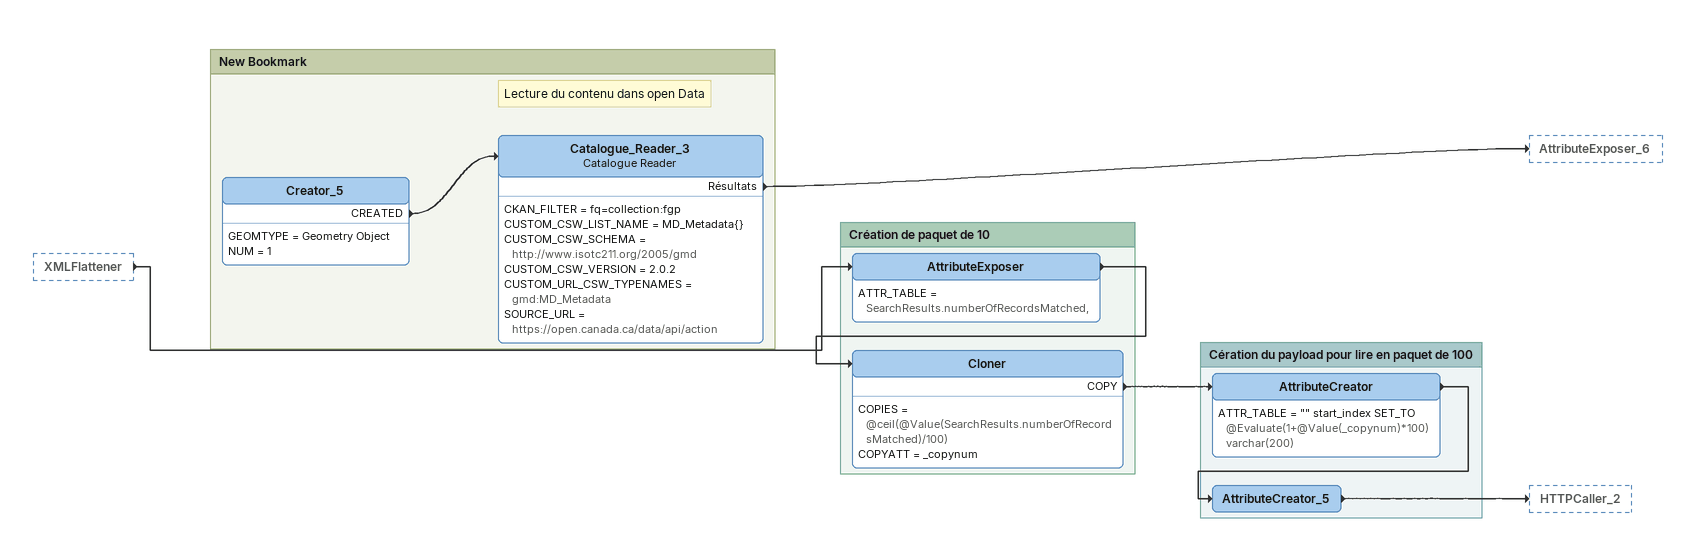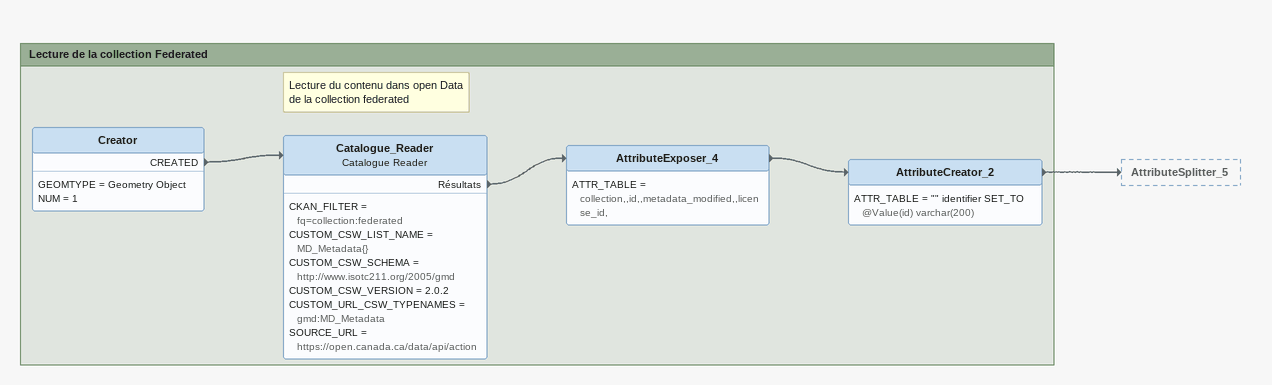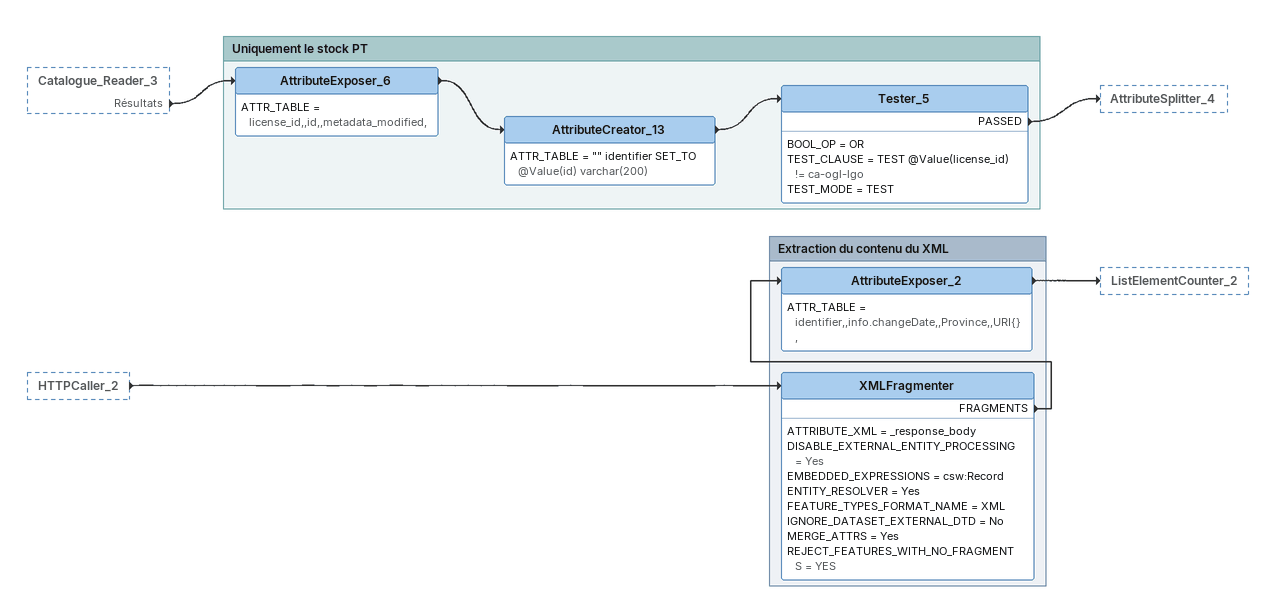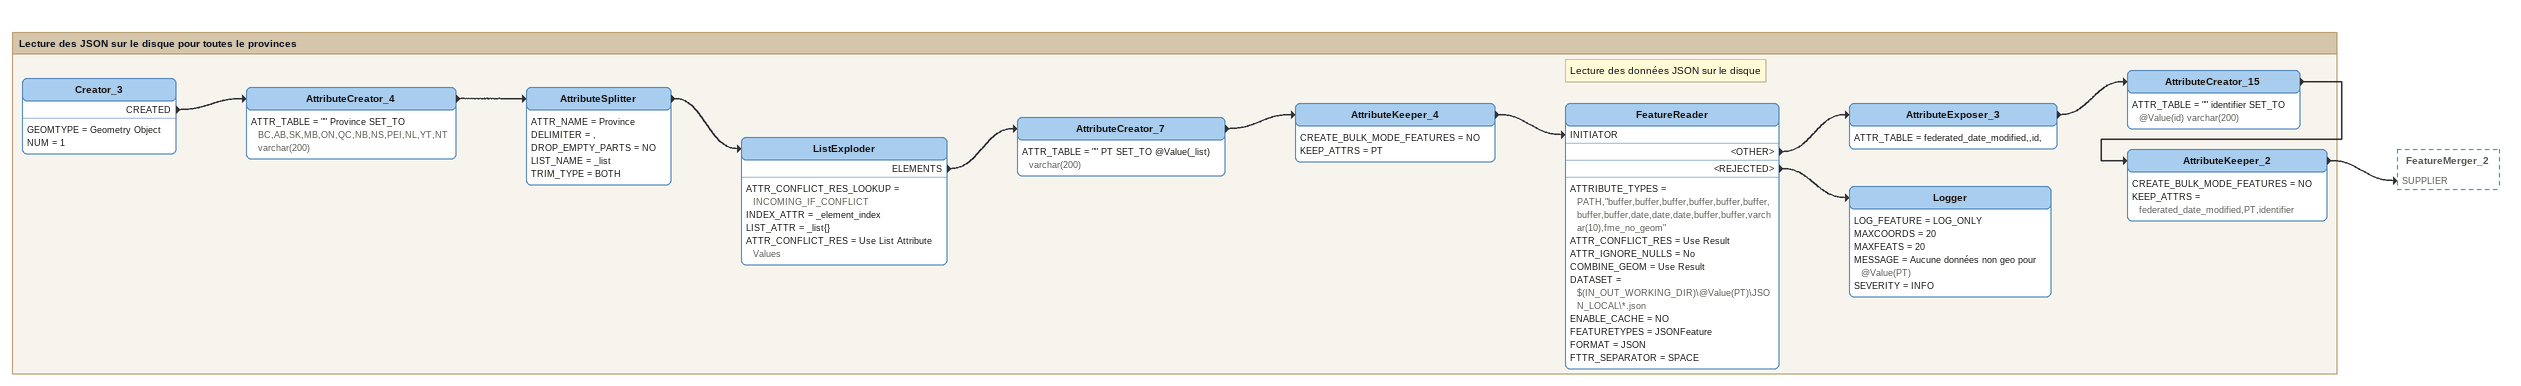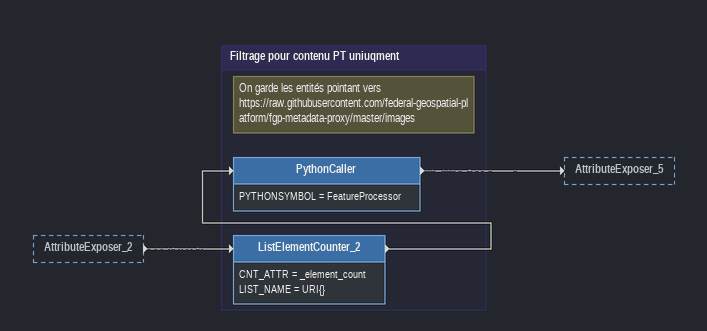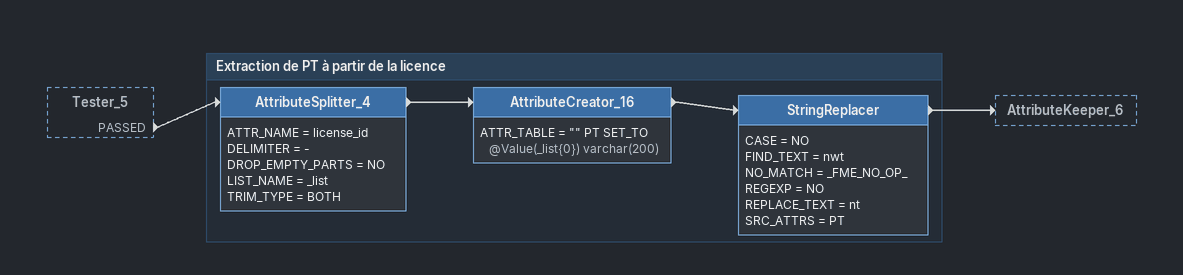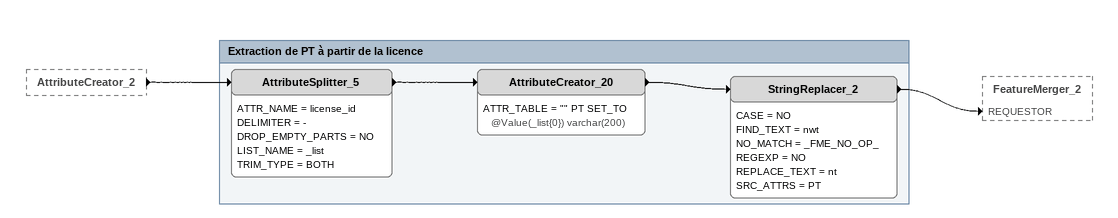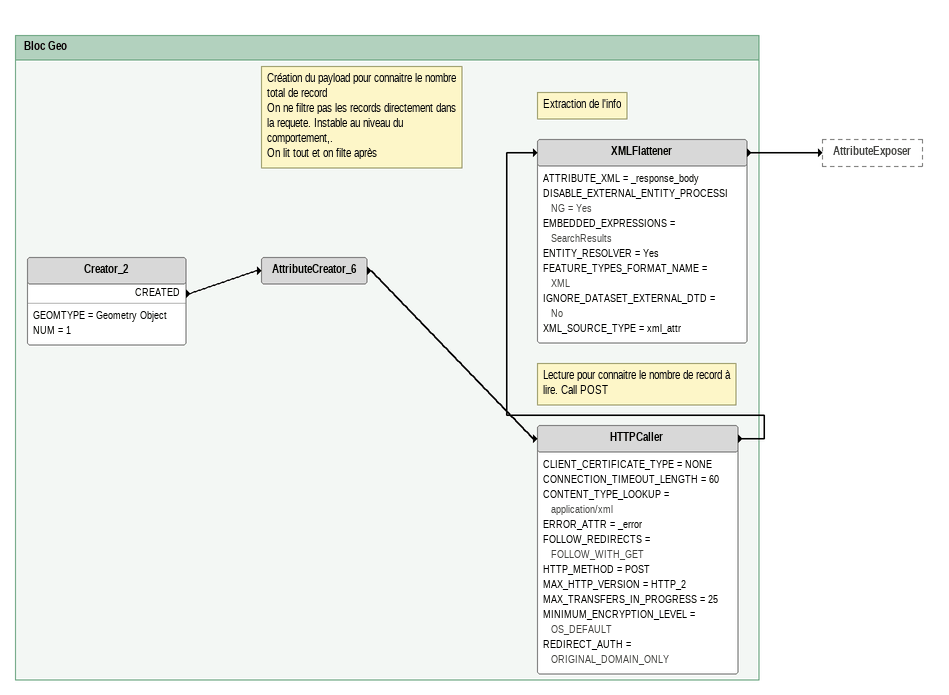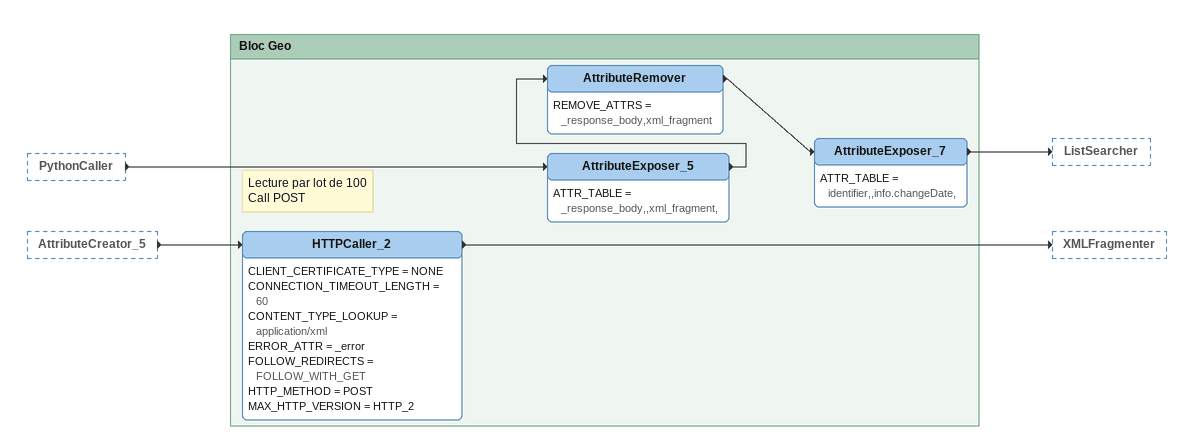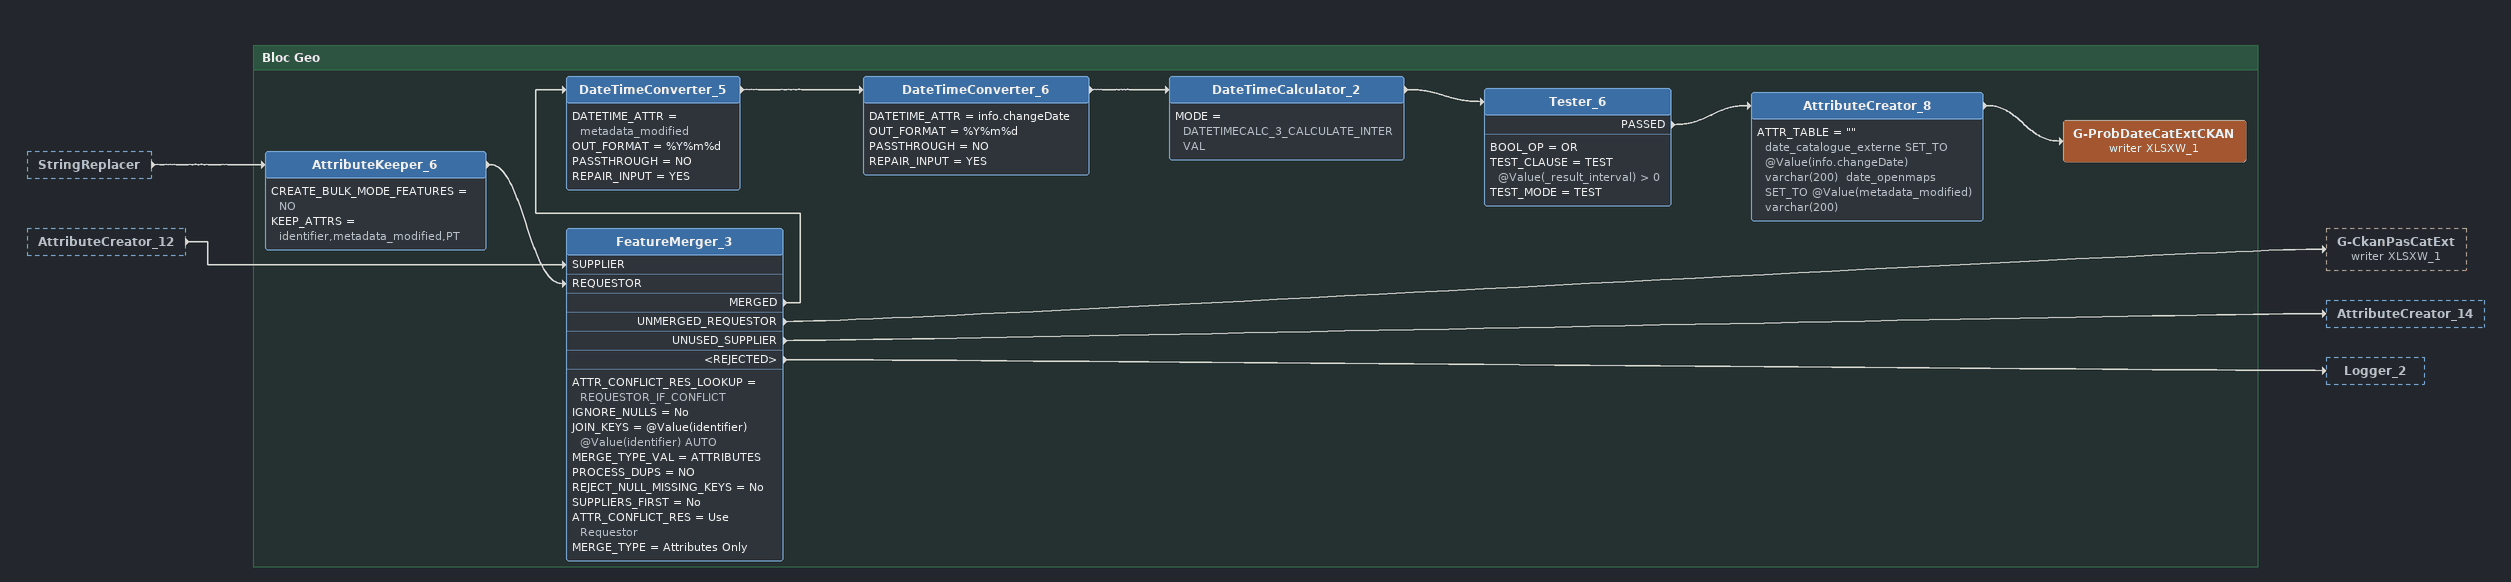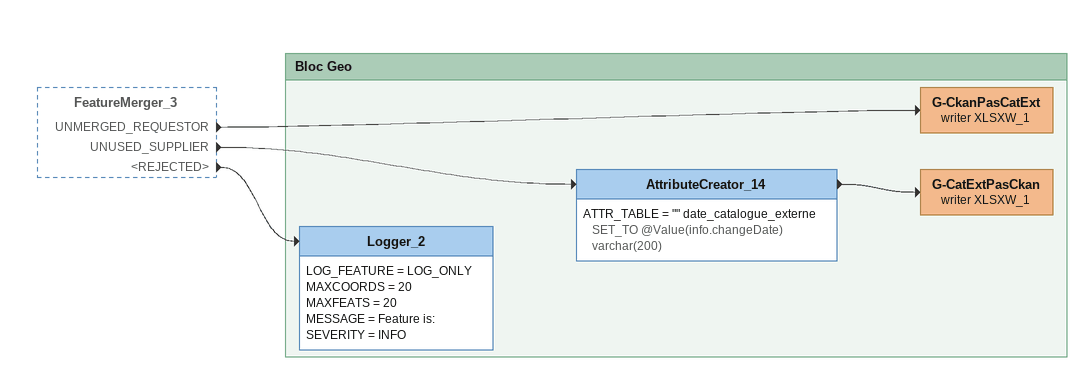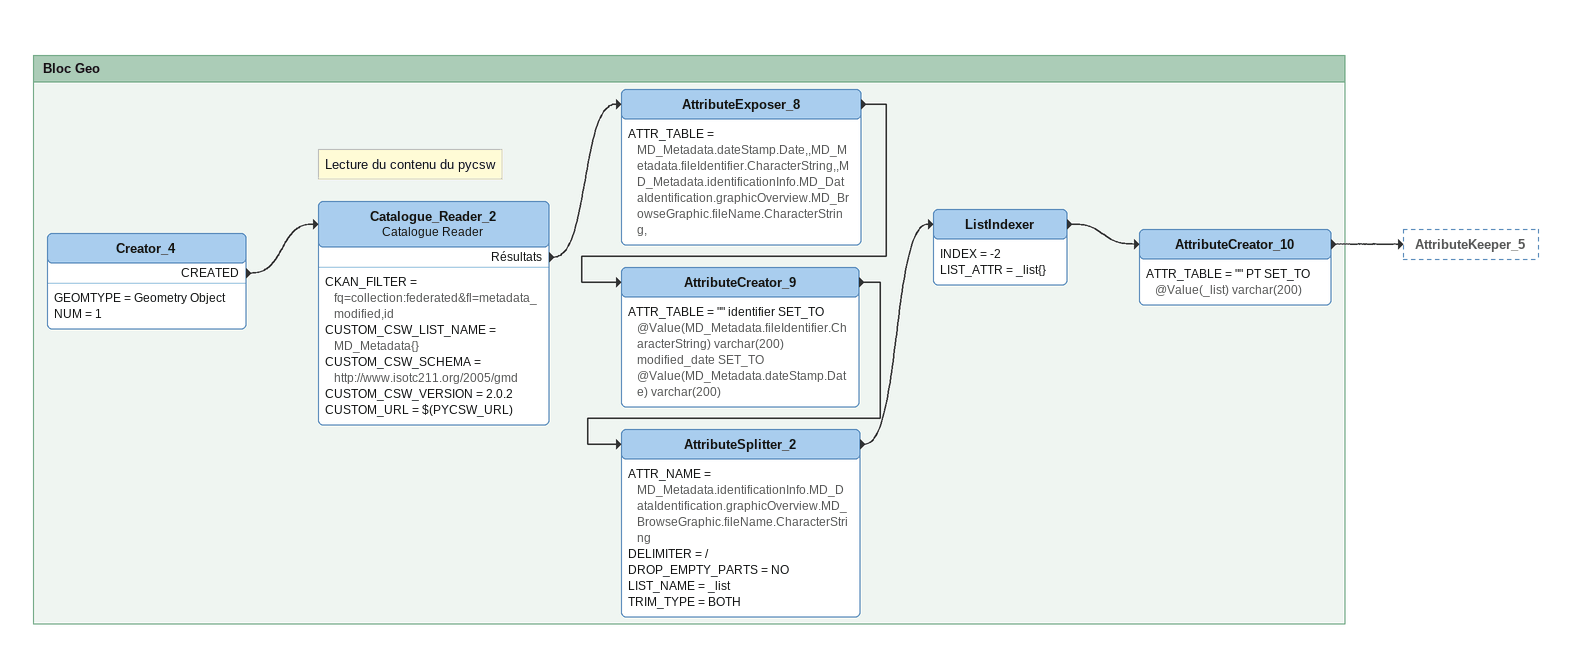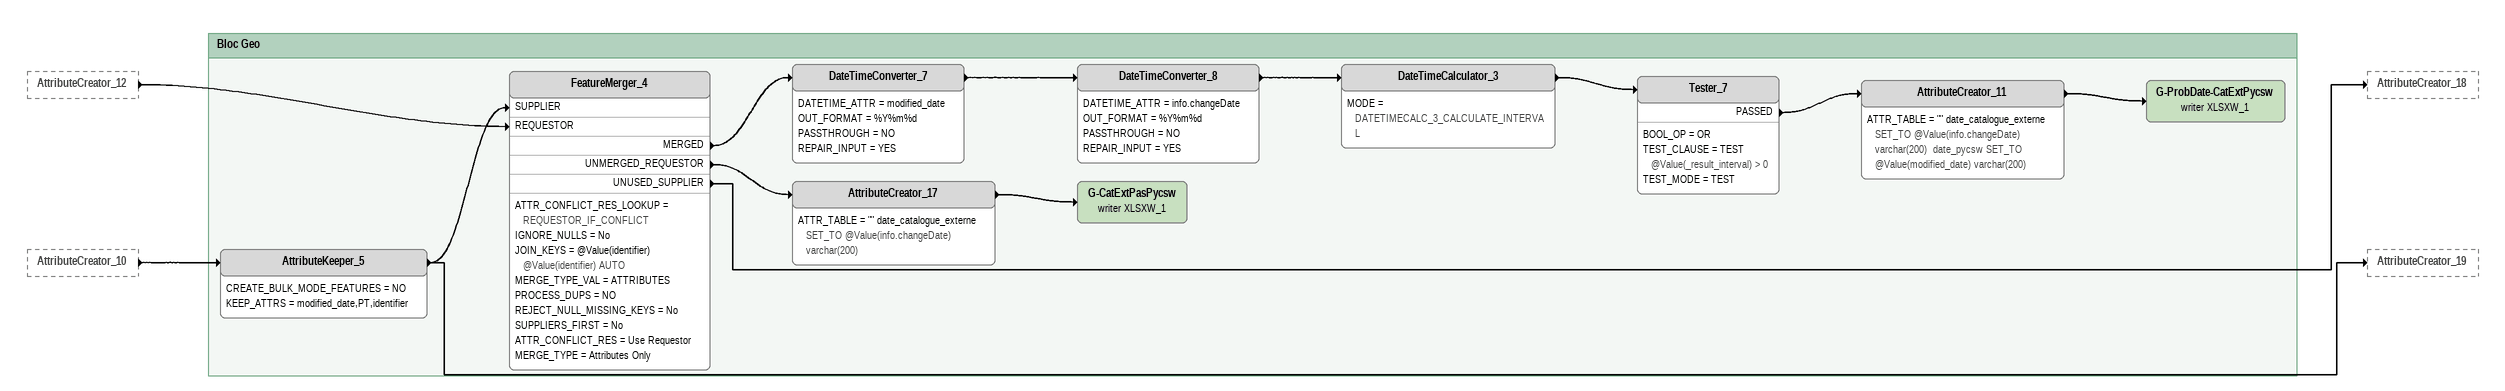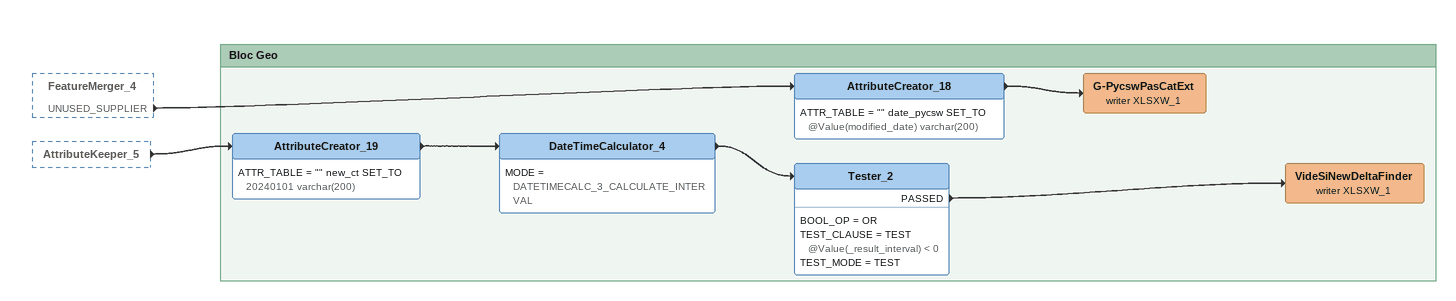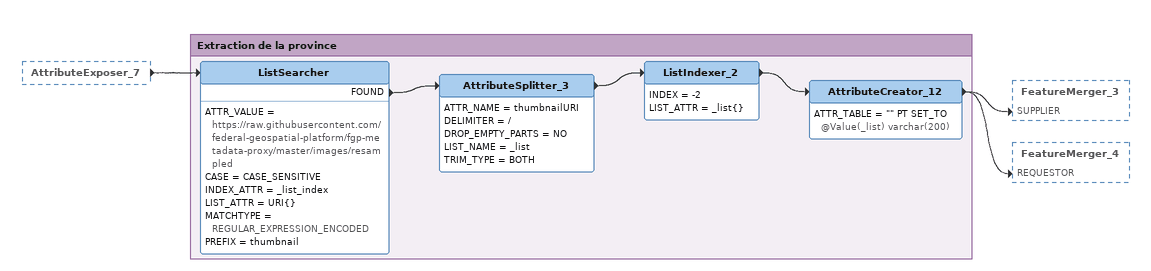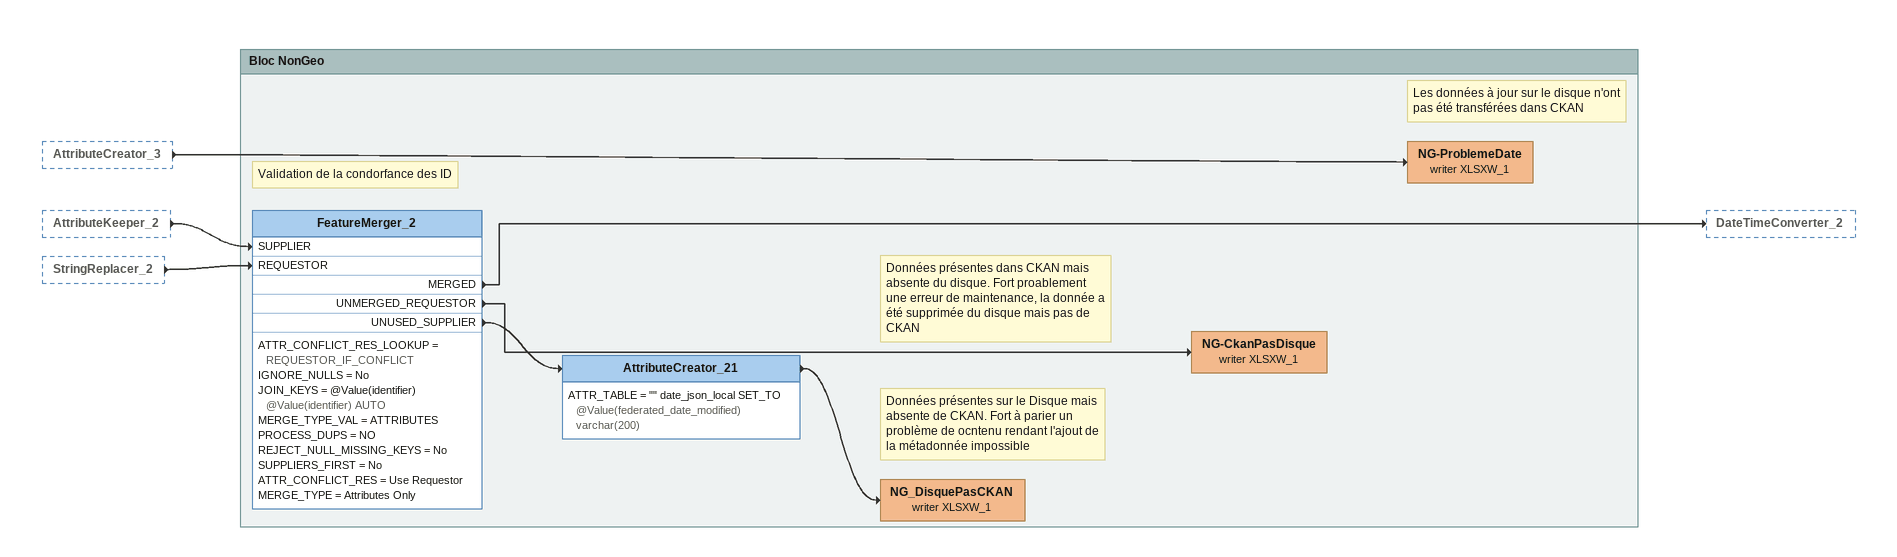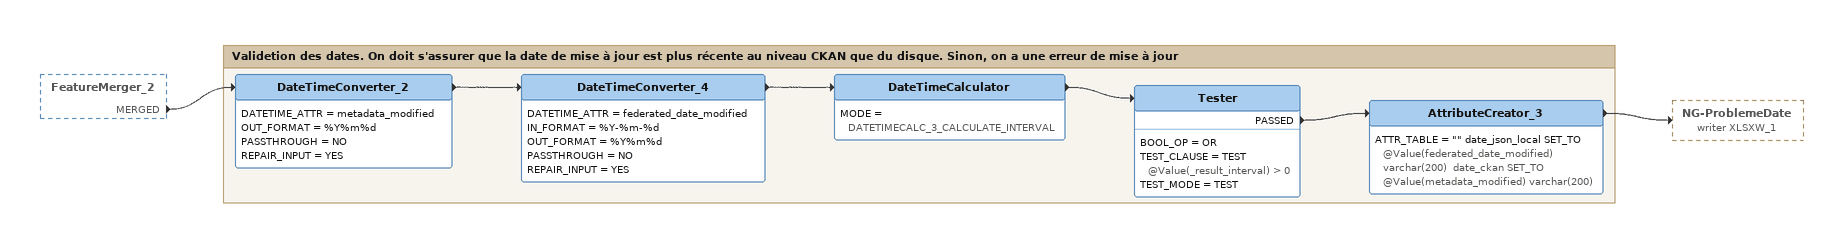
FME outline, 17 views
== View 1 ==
XMLFlattener [outside]
    -> AttributeExposer

Bookmark: Création de paquet de 10
AttributeExposer
    ATTR_TABLE = SearchResults.numberOfRecordsMatched,
    -> Cloner
Cloner
    COPIES = @ceil(@Value(SearchResults.numberOfRecordsMatched)/100)
    COPYATT = _copynum
    COPY -> AttributeCreator

Bookmark: Cération du payload pour lire en paquet de 100
AttributeCreator
    ATTR_TABLE = "" start_index SET_TO @Evaluate(1+@Value(_copynum)*100) varchar(200)
    -> AttributeCreator_5
AttributeCreator_5
    -> HTTPCaller_2

Bookmark: New Bookmark
Creator_5
    GEOMTYPE = Geometry Object
    NUM = 1
    CREATED -> Catalogue_Reader_3
Note: Lecture du contenu dans open Data
Catalogue_Reader_3: Catalogue Reader
    CKAN_FILTER = fq=collection:fgp
    CUSTOM_CSW_LIST_NAME = MD_Metadata{}
    CUSTOM_CSW_SCHEMA = http://www.isotc211.org/2005/gmd
    CUSTOM_CSW_VERSION = 2.0.2
    CUSTOM_URL_CSW_TYPENAMES = gmd:MD_Metadata
    SOURCE_URL = https://open.canada.ca/data/api/action
    Résultats -> AttributeExposer_6

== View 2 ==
Bookmark: Lecture de la collection Federated
Creator
    GEOMTYPE = Geometry Object
    NUM = 1
    CREATED -> Catalogue_Reader
Note: Lecture du contenu dans open Data de la collection federated
Catalogue_Reader: Catalogue Reader
    CKAN_FILTER = fq=collection:federated
    CUSTOM_CSW_LIST_NAME = MD_Metadata{}
    CUSTOM_CSW_SCHEMA = http://www.isotc211.org/2005/gmd
    CUSTOM_CSW_VERSION = 2.0.2
    CUSTOM_URL_CSW_TYPENAMES = gmd:MD_Metadata
    SOURCE_URL = https://open.canada.ca/data/api/action
    Résultats -> AttributeExposer_4
AttributeExposer_4
    ATTR_TABLE = collection,,id,,metadata_modified,,license_id,
    -> AttributeCreator_2
AttributeCreator_2
    ATTR_TABLE = "" identifier SET_TO @Value(id) varchar(200)
    -> AttributeSplitter_5

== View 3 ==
Catalogue_Reader_3 [outside]
    Résultats -> AttributeExposer_6
HTTPCaller_2 [outside]
    -> XMLFragmenter

Bookmark: Extraction du contenu du XML
XMLFragmenter
    ATTRIBUTE_XML = _response_body
    DISABLE_EXTERNAL_ENTITY_PROCESSING = Yes
    EMBEDDED_EXPRESSIONS = csw:Record
    ENTITY_RESOLVER = Yes
    FEATURE_TYPES_FORMAT_NAME = XML
    IGNORE_DATASET_EXTERNAL_DTD = No
    MERGE_ATTRS = Yes
    REJECT_FEATURES_WITH_NO_FRAGMENTS = YES
    FRAGMENTS -> AttributeExposer_2
AttributeExposer_2
    ATTR_TABLE = identifier,,info.changeDate,,Province,,URI{},
    -> ListElementCounter_2

Bookmark: Uniquement le stock PT
AttributeExposer_6
    ATTR_TABLE = license_id,,id,,metadata_modified,
    -> AttributeCreator_13
AttributeCreator_13
    ATTR_TABLE = "" identifier SET_TO @Value(id) varchar(200)
    -> Tester_5
Tester_5
    BOOL_OP = OR
    TEST_CLAUSE = TEST @Value(license_id) != ca-ogl-lgo
    TEST_MODE = TEST
    PASSED -> AttributeSplitter_4

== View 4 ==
Bookmark: Lecture des JSON sur le disque pour toutes le provinces
Creator_3
    GEOMTYPE = Geometry Object
    NUM = 1
    CREATED -> AttributeCreator_4
AttributeCreator_4
    ATTR_TABLE = "" Province SET_TO BC,AB,SK,MB,ON,QC,NB,NS,PEI,NL,YT,NT varchar(200)
    -> AttributeSplitter
AttributeSplitter
    ATTR_NAME = Province
    DELIMITER = ,
    DROP_EMPTY_PARTS = NO
    LIST_NAME = _list
    TRIM_TYPE = BOTH
    -> ListExploder
ListExploder
    ATTR_CONFLICT_RES_LOOKUP = INCOMING_IF_CONFLICT
    INDEX_ATTR = _element_index
    LIST_ATTR = _list{}
    ATTR_CONFLICT_RES = Use List Attribute Values
    ELEMENTS -> AttributeCreator_7
AttributeCreator_7
    ATTR_TABLE = "" PT SET_TO @Value(_list) varchar(200)
    -> AttributeKeeper_4
AttributeKeeper_4
    CREATE_BULK_MODE_FEATURES = NO
    KEEP_ATTRS = PT
    -> FeatureReader [INITIATOR]
Note: Lecture des données JSON sur le disque
FeatureReader
    ATTRIBUTE_TYPES = PATH,"buffer,buffer,buffer,buffer,buffer,buffer,buffer,buffer,date,date,date,buffer,buffer,varchar(10),fme_no_geom"
    ATTR_CONFLICT_RES = Use Result
    ATTR_IGNORE_NULLS = No
    COMBINE_GEOM = Use Result
    DATASET = $(IN_OUT_WORKING_DIR)\@Value(PT)\JSON_LOCAL\*.json
    ENABLE_CACHE = NO
    FEATURETYPES = JSONFeature
    FORMAT = JSON
    FTTR_SEPARATOR = SPACE
    <OTHER> -> AttributeExposer_3
    <REJECTED> -> Logger
AttributeExposer_3
    ATTR_TABLE = federated_date_modified,,id,
    -> AttributeCreator_15
AttributeCreator_15
    ATTR_TABLE = "" identifier SET_TO @Value(id) varchar(200)
    -> AttributeKeeper_2
AttributeKeeper_2
    CREATE_BULK_MODE_FEATURES = NO
    KEEP_ATTRS = federated_date_modified,PT,identifier
    -> FeatureMerger_2 [SUPPLIER]
Logger
    LOG_FEATURE = LOG_ONLY
    MAXCOORDS = 20
    MAXFEATS = 20
    MESSAGE = Aucune données non geo pour @Value(PT)
    SEVERITY = INFO

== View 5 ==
AttributeExposer_2 [outside]
    -> ListElementCounter_2

Bookmark: Filtrage pour contenu PT uniuqment
ListElementCounter_2
    CNT_ATTR = _element_count
    LIST_NAME = URI{}
    -> PythonCaller
Note: On garde les entités pointant vers https://raw.githubusercontent.com/federal-geospatial-platform/fgp-metadata-proxy/master/images
PythonCaller
    PYTHONSYMBOL = FeatureProcessor
    -> AttributeExposer_5

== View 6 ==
Tester_5 [outside]
    PASSED -> AttributeSplitter_4

Bookmark: Extraction de PT à partir de la licence
AttributeSplitter_4
    ATTR_NAME = license_id
    DELIMITER = -
    DROP_EMPTY_PARTS = NO
    LIST_NAME = _list
    TRIM_TYPE = BOTH
    -> AttributeCreator_16
AttributeCreator_16
    ATTR_TABLE = "" PT SET_TO @Value(_list{0}) varchar(200)
    -> StringReplacer
StringReplacer
    CASE = NO
    FIND_TEXT = nwt
    NO_MATCH = _FME_NO_OP_
    REGEXP = NO
    REPLACE_TEXT = nt
    SRC_ATTRS = PT
    -> AttributeKeeper_6

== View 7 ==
AttributeCreator_2 [outside]
    -> AttributeSplitter_5

Bookmark: Extraction de PT à partir de la licence
AttributeSplitter_5
    ATTR_NAME = license_id
    DELIMITER = -
    DROP_EMPTY_PARTS = NO
    LIST_NAME = _list
    TRIM_TYPE = BOTH
    -> AttributeCreator_20
AttributeCreator_20
    ATTR_TABLE = "" PT SET_TO @Value(_list{0}) varchar(200)
    -> StringReplacer_2
StringReplacer_2
    CASE = NO
    FIND_TEXT = nwt
    NO_MATCH = _FME_NO_OP_
    REGEXP = NO
    REPLACE_TEXT = nt
    SRC_ATTRS = PT
    -> FeatureMerger_2 [REQUESTOR]

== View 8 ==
Bookmark: Bloc Geo
Creator_2
    GEOMTYPE = Geometry Object
    NUM = 1
    CREATED -> AttributeCreator_6
Note: Création du payload pour connaitre le nombre total de record / On ne filtre pas les records directement dans la requete. Instable au niveau du comportement,. / On lit tout et on filte après
AttributeCreator_6
    -> HTTPCaller
Note: Lecture pour connaitre le nombre de record à lire. Call POST
HTTPCaller
    CLIENT_CERTIFICATE_TYPE = NONE
    CONNECTION_TIMEOUT_LENGTH = 60
    CONTENT_TYPE_LOOKUP = application/xml
    ERROR_ATTR = _error
    FOLLOW_REDIRECTS = FOLLOW_WITH_GET
    HTTP_METHOD = POST
    MAX_HTTP_VERSION = HTTP_2
    MAX_TRANSFERS_IN_PROGRESS = 25
    MINIMUM_ENCRYPTION_LEVEL = OS_DEFAULT
    REDIRECT_AUTH = ORIGINAL_DOMAIN_ONLY
    -> XMLFlattener
Note: Extraction de l'info
XMLFlattener
    ATTRIBUTE_XML = _response_body
    DISABLE_EXTERNAL_ENTITY_PROCESSING = Yes
    EMBEDDED_EXPRESSIONS = SearchResults
    ENTITY_RESOLVER = Yes
    FEATURE_TYPES_FORMAT_NAME = XML
    IGNORE_DATASET_EXTERNAL_DTD = No
    XML_SOURCE_TYPE = xml_attr
    -> AttributeExposer

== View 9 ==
PythonCaller [outside]
    -> AttributeExposer_5
AttributeCreator_5 [outside]
    -> HTTPCaller_2

Bookmark: Bloc Geo
Note: Lecture par lot de 100 / Call POST
HTTPCaller_2
    CLIENT_CERTIFICATE_TYPE = NONE
    CONNECTION_TIMEOUT_LENGTH = 60
    CONTENT_TYPE_LOOKUP = application/xml
    ERROR_ATTR = _error
    FOLLOW_REDIRECTS = FOLLOW_WITH_GET
    HTTP_METHOD = POST
    MAX_HTTP_VERSION = HTTP_2
    -> XMLFragmenter
AttributeExposer_5
    ATTR_TABLE = _response_body,,xml_fragment,
    -> AttributeRemover
AttributeRemover
    REMOVE_ATTRS = _response_body,xml_fragment
    -> AttributeExposer_7
AttributeExposer_7
    ATTR_TABLE = identifier,,info.changeDate,
    -> ListSearcher

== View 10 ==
StringReplacer [outside]
    -> AttributeKeeper_6
AttributeCreator_12 [outside]
    -> FeatureMerger_3 [SUPPLIER]

Bookmark: Bloc Geo
AttributeKeeper_6
    CREATE_BULK_MODE_FEATURES = NO
    KEEP_ATTRS = identifier,metadata_modified,PT
    -> FeatureMerger_3 [REQUESTOR]
FeatureMerger_3
    ATTR_CONFLICT_RES_LOOKUP = REQUESTOR_IF_CONFLICT
    IGNORE_NULLS = No
    JOIN_KEYS = @Value(identifier) @Value(identifier) AUTO
    MERGE_TYPE_VAL = ATTRIBUTES
    PROCESS_DUPS = NO
    REJECT_NULL_MISSING_KEYS = No
    SUPPLIERS_FIRST = No
    ATTR_CONFLICT_RES = Use Requestor
    MERGE_TYPE = Attributes Only
    MERGED -> DateTimeConverter_5
    UNMERGED_REQUESTOR -> G-CkanPasCatExt (writer XLSXW_1)
    UNUSED_SUPPLIER -> AttributeCreator_14
    <REJECTED> -> Logger_2
DateTimeConverter_5
    DATETIME_ATTR = metadata_modified
    OUT_FORMAT = %Y%m%d
    PASSTHROUGH = NO
    REPAIR_INPUT = YES
    -> DateTimeConverter_6
DateTimeConverter_6
    DATETIME_ATTR = info.changeDate
    OUT_FORMAT = %Y%m%d
    PASSTHROUGH = NO
    REPAIR_INPUT = YES
    -> DateTimeCalculator_2
DateTimeCalculator_2
    MODE = DATETIMECALC_3_CALCULATE_INTERVAL
    -> Tester_6
Tester_6
    BOOL_OP = OR
    TEST_CLAUSE = TEST @Value(_result_interval) > 0
    TEST_MODE = TEST
    PASSED -> AttributeCreator_8
AttributeCreator_8
    ATTR_TABLE = "" date_catalogue_externe SET_TO @Value(info.changeDate) varchar(200)  date_openmaps SET_TO @Value(metadata_modified) varchar(200)
    -> G-ProbDateCatExtCKAN (writer XLSXW_1)
G-ProbDateCatExtCKAN (writer XLSXW_1)

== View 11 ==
FeatureMerger_3 [outside]
    UNMERGED_REQUESTOR -> G-CkanPasCatExt (writer XLSXW_1)
    UNUSED_SUPPLIER -> AttributeCreator_14
    <REJECTED> -> Logger_2

Bookmark: Bloc Geo
G-CkanPasCatExt (writer XLSXW_1)
AttributeCreator_14
    ATTR_TABLE = "" date_catalogue_externe SET_TO @Value(info.changeDate) varchar(200)
    -> G-CatExtPasCkan (writer XLSXW_1)
G-CatExtPasCkan (writer XLSXW_1)
Logger_2
    LOG_FEATURE = LOG_ONLY
    MAXCOORDS = 20
    MAXFEATS = 20
    MESSAGE = Feature is:
    SEVERITY = INFO

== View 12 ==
Bookmark: Bloc Geo
Creator_4
    GEOMTYPE = Geometry Object
    NUM = 1
    CREATED -> Catalogue_Reader_2
Note: Lecture du contenu du pycsw
Catalogue_Reader_2: Catalogue Reader
    CKAN_FILTER = fq=collection:federated&fl=metadata_modified,id
    CUSTOM_CSW_LIST_NAME = MD_Metadata{}
    CUSTOM_CSW_SCHEMA = http://www.isotc211.org/2005/gmd
    CUSTOM_CSW_VERSION = 2.0.2
    CUSTOM_URL = $(PYCSW_URL)
    Résultats -> AttributeExposer_8
AttributeExposer_8
    ATTR_TABLE = MD_Metadata.dateStamp.Date,,MD_Metadata.fileIdentifier.CharacterString,,MD_Metadata.identificationInfo.MD_DataIdentification.graphicOverview.MD_BrowseGraphic.fileName.CharacterString,
    -> AttributeCreator_9
AttributeCreator_9
    ATTR_TABLE = "" identifier SET_TO @Value(MD_Metadata.fileIdentifier.CharacterString) varchar(200)  modified_date SET_TO @Value(MD_Metadata.dateStamp.Date) varchar(200)
    -> AttributeSplitter_2
AttributeSplitter_2
    ATTR_NAME = MD_Metadata.identificationInfo.MD_DataIdentification.graphicOverview.MD_BrowseGraphic.fileName.CharacterString
    DELIMITER = /
    DROP_EMPTY_PARTS = NO
    LIST_NAME = _list
    TRIM_TYPE = BOTH
    -> ListIndexer
ListIndexer
    INDEX = -2
    LIST_ATTR = _list{}
    -> AttributeCreator_10
AttributeCreator_10
    ATTR_TABLE = "" PT SET_TO @Value(_list) varchar(200)
    -> AttributeKeeper_5

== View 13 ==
AttributeCreator_12 [outside]
    -> FeatureMerger_4 [REQUESTOR]
AttributeCreator_10 [outside]
    -> AttributeKeeper_5

Bookmark: Bloc Geo
AttributeKeeper_5
    CREATE_BULK_MODE_FEATURES = NO
    KEEP_ATTRS = modified_date,PT,identifier
    -> FeatureMerger_4 [SUPPLIER]
    -> AttributeCreator_19
FeatureMerger_4
    ATTR_CONFLICT_RES_LOOKUP = REQUESTOR_IF_CONFLICT
    IGNORE_NULLS = No
    JOIN_KEYS = @Value(identifier) @Value(identifier) AUTO
    MERGE_TYPE_VAL = ATTRIBUTES
    PROCESS_DUPS = NO
    REJECT_NULL_MISSING_KEYS = No
    SUPPLIERS_FIRST = No
    ATTR_CONFLICT_RES = Use Requestor
    MERGE_TYPE = Attributes Only
    MERGED -> DateTimeConverter_7
    UNMERGED_REQUESTOR -> AttributeCreator_17
    UNUSED_SUPPLIER -> AttributeCreator_18
DateTimeConverter_7
    DATETIME_ATTR = modified_date
    OUT_FORMAT = %Y%m%d
    PASSTHROUGH = NO
    REPAIR_INPUT = YES
    -> DateTimeConverter_8
DateTimeConverter_8
    DATETIME_ATTR = info.changeDate
    OUT_FORMAT = %Y%m%d
    PASSTHROUGH = NO
    REPAIR_INPUT = YES
    -> DateTimeCalculator_3
DateTimeCalculator_3
    MODE = DATETIMECALC_3_CALCULATE_INTERVAL
    -> Tester_7
Tester_7
    BOOL_OP = OR
    TEST_CLAUSE = TEST @Value(_result_interval) > 0
    TEST_MODE = TEST
    PASSED -> AttributeCreator_11
AttributeCreator_11
    ATTR_TABLE = "" date_catalogue_externe SET_TO @Value(info.changeDate) varchar(200)  date_pycsw SET_TO @Value(modified_date) varchar(200)
    -> G-ProbDate-CatExtPycsw (writer XLSXW_1)
G-ProbDate-CatExtPycsw (writer XLSXW_1)
AttributeCreator_17
    ATTR_TABLE = "" date_catalogue_externe SET_TO @Value(info.changeDate) varchar(200)
    -> G-CatExtPasPycsw (writer XLSXW_1)
G-CatExtPasPycsw (writer XLSXW_1)

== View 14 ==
FeatureMerger_4 [outside]
    UNUSED_SUPPLIER -> AttributeCreator_18
AttributeKeeper_5 [outside]
    -> AttributeCreator_19

Bookmark: Bloc Geo
AttributeCreator_18
    ATTR_TABLE = "" date_pycsw SET_TO @Value(modified_date) varchar(200)
    -> G-PycswPasCatExt (writer XLSXW_1)
G-PycswPasCatExt (writer XLSXW_1)
AttributeCreator_19
    ATTR_TABLE = "" new_ct SET_TO 20240101 varchar(200)
    -> DateTimeCalculator_4
DateTimeCalculator_4
    MODE = DATETIMECALC_3_CALCULATE_INTERVAL
    -> Tester_2
Tester_2
    BOOL_OP = OR
    TEST_CLAUSE = TEST @Value(_result_interval) < 0
    TEST_MODE = TEST
    PASSED -> VideSiNewDeltaFinder (writer XLSXW_1)
VideSiNewDeltaFinder (writer XLSXW_1)

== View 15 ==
AttributeExposer_7 [outside]
    -> ListSearcher

Bookmark: Extraction de la province
ListSearcher
    ATTR_VALUE = https://raw.githubusercontent.com/federal-geospatial-platform/fgp-metadata-proxy/master/images/resampled
    CASE = CASE_SENSITIVE
    INDEX_ATTR = _list_index
    LIST_ATTR = URI{}
    MATCHTYPE = REGULAR_EXPRESSION_ENCODED
    PREFIX = thumbnail
    FOUND -> AttributeSplitter_3
AttributeSplitter_3
    ATTR_NAME = thumbnailURI
    DELIMITER = /
    DROP_EMPTY_PARTS = NO
    LIST_NAME = _list
    TRIM_TYPE = BOTH
    -> ListIndexer_2
ListIndexer_2
    INDEX = -2
    LIST_ATTR = _list{}
    -> AttributeCreator_12
AttributeCreator_12
    ATTR_TABLE = "" PT SET_TO @Value(_list) varchar(200)
    -> FeatureMerger_3 [SUPPLIER]
    -> FeatureMerger_4 [REQUESTOR]

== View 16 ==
AttributeCreator_3 [outside]
    -> NG-ProblemeDate (writer XLSXW_1)
AttributeKeeper_2 [outside]
    -> FeatureMerger_2 [SUPPLIER]
StringReplacer_2 [outside]
    -> FeatureMerger_2 [REQUESTOR]

Bookmark: Bloc NonGeo
Note: Validation de la condorfance des ID
FeatureMerger_2
    ATTR_CONFLICT_RES_LOOKUP = REQUESTOR_IF_CONFLICT
    IGNORE_NULLS = No
    JOIN_KEYS = @Value(identifier) @Value(identifier) AUTO
    MERGE_TYPE_VAL = ATTRIBUTES
    PROCESS_DUPS = NO
    REJECT_NULL_MISSING_KEYS = No
    SUPPLIERS_FIRST = No
    ATTR_CONFLICT_RES = Use Requestor
    MERGE_TYPE = Attributes Only
    MERGED -> DateTimeConverter_2
    UNMERGED_REQUESTOR -> NG-CkanPasDisque (writer XLSXW_1)
    UNUSED_SUPPLIER -> AttributeCreator_21
Note: Les données à jour sur le disque n'ont pas été transférées dans CKAN
NG-ProblemeDate (writer XLSXW_1)
Note: Données présentes dans CKAN mais absente du disque. Fort proablement une erreur de maintenance, la donnée a été supprimée du disque mais pas de CKAN
NG-CkanPasDisque (writer XLSXW_1)
AttributeCreator_21
    ATTR_TABLE = "" date_json_local SET_TO @Value(federated_date_modified) varchar(200)
    -> NG_DisquePasCKAN (writer XLSXW_1)
Note: Données présentes sur le Disque mais absente de CKAN. Fort à parier un problème de ocntenu rendant l'ajout de la métadonnée impossible
NG_DisquePasCKAN (writer XLSXW_1)

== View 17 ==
FeatureMerger_2 [outside]
    MERGED -> DateTimeConverter_2

Bookmark: Validetion des dates. On doit s'assurer que la date de mise à jour est plus récente au niveau CKAN que du disque. Sinon, on a une erreur de mise à jour
DateTimeConverter_2
    DATETIME_ATTR = metadata_modified
    OUT_FORMAT = %Y%m%d
    PASSTHROUGH = NO
    REPAIR_INPUT = YES
    -> DateTimeConverter_4
DateTimeConverter_4
    DATETIME_ATTR = federated_date_modified
    IN_FORMAT = %Y-%m-%d
    OUT_FORMAT = %Y%m%d
    PASSTHROUGH = NO
    REPAIR_INPUT = YES
    -> DateTimeCalculator
DateTimeCalculator
    MODE = DATETIMECALC_3_CALCULATE_INTERVAL
    -> Tester
Tester
    BOOL_OP = OR
    TEST_CLAUSE = TEST @Value(_result_interval) > 0
    TEST_MODE = TEST
    PASSED -> AttributeCreator_3
AttributeCreator_3
    ATTR_TABLE = "" date_json_local SET_TO @Value(federated_date_modified) varchar(200)  date_ckan SET_TO @Value(metadata_modified) varchar(200)
    -> NG-ProblemeDate (writer XLSXW_1)
